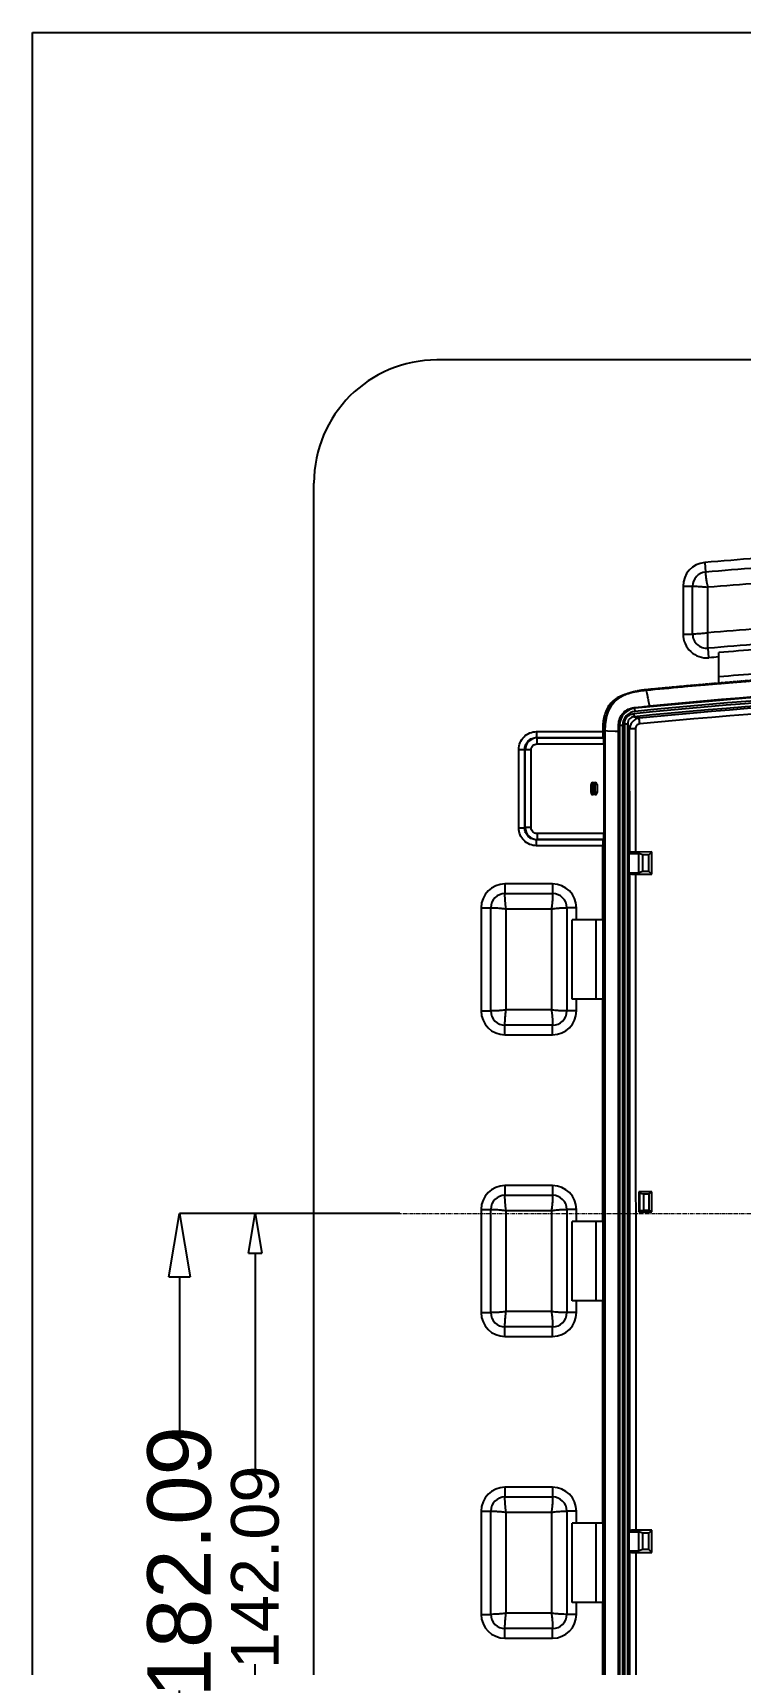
# Model space of a CAD drawing. Header units: millimetres. Extents: x 2604 to 3411, y 1248 to 1867.
# Drawn here: x 2603.7 to 2782, y 1456.4 to 1867.5 of the extents above; entities that cross this region are included whole.
import ezdxf

# ---------------------------------------------------------------- set-up
doc = ezdxf.new("R2010")
doc.units = ezdxf.units.MM
doc.linetypes.add('CENTER', pattern=[0.6, 0.375, -0.075, 0.075, -0.075])
doc.linetypes.add('HIDDEN', pattern=[0.2, 0.1, -0.1])
doc.layers.add('center', color=1, linetype='CENTER', lineweight=9)
doc.layers.add('DEFAULT_2', color=8, linetype='HIDDEN')
doc.styles.get("Standard").update_dxf_attribs({"font": 'arial.ttf'})
doc.dimstyles.new('STANDARD$0', dxfattribs={"dimscale": 2, "dimtxt": 3, "dimasz": 3, "dimexe": 1.25, "dimexo": 0.625, "dimgap": 0.5, "dimtad": 0, "dimdsep": 46, "dimlunit": 6, "dimtxsty": 'Standard', "dimblk": 'CLOSEDBLANK', "dimcen": 0, "dimclrt": 2, "dimazin": 2, "dimtfac": 2, "dimtmove": 1, "dimatfit": 3, "dimfxl": 0, "dimtolj": 1, "dimtzin": 0, "dimarcsym": 0})

# ---------------------------------------------------------------- blocks, each defined once
blk = doc.blocks.new('_ClosedBlank')
at = {"color": 0, "linetype": 'ByBlock', "lineweight": -2}
for p, q in [((-1, 0.167), (0, 0)), ((-1, 0.167), (-1, -0.167)), ((0, 0), (-1, -0.167))]:
    blk.add_line(p, q, dxfattribs=at)
blk = doc.blocks.new('*D10')
at = {"color": 4, "lineweight": -2, "transparency": 16777216}
for p, q in [((2696.25, 1570.02), (2659.77, 1570.02)), ((2659.77, 1560.02), (2659.77, 1505.21)), ((2659.77, 1437.94), (2659.77, 1456.5)), ((2758.92, 1427.94), (2659.77, 1427.94))]:
    blk.add_line(p, q, dxfattribs=at)
at = {"layer": 'Defpoints', "color": 0, "transparency": 16777216}
for p in [(2696.25, 1570.02), (2659.77, 1427.94), (2758.92, 1427.94)]:
    blk.add_point(p, dxfattribs=at)
at = {"color": 4, "lineweight": -2, "transparency": 16777216, "xscale": 10, "yscale": 10, "zscale": 10}
for p, rotation in [((2659.77, 1570.02), 90), ((2659.77, 1427.94), 270)]:
    blk.add_blockref('_ClosedBlank', p, dxfattribs=dict(at, rotation=rotation))
at = {"color": 6, "transparency": 16777216, "insert": (2659.77, 1480.86), "char_height": 12, "attachment_point": 5, "rotation": 90}
blk.add_mtext('\\A1;142.09', dxfattribs=at)
blk = doc.blocks.new('*D15')
at = {"color": 4, "lineweight": -2, "transparency": 16777216}
for p, q in [((2696.25, 1570.02), (2640.7, 1570.02)), ((2640.7, 1554.02), (2640.7, 1514.75)), ((2640.7, 1403.94), (2640.7, 1449.8)), ((2755.92, 1387.94), (2640.7, 1387.94))]:
    blk.add_line(p, q, dxfattribs=at)
at = {"layer": 'Defpoints', "color": 0, "transparency": 16777216}
for p in [(2696.25, 1570.02), (2640.7, 1387.94), (2755.92, 1387.94)]:
    blk.add_point(p, dxfattribs=at)
at = {"color": 4, "lineweight": -2, "transparency": 16777216, "xscale": 16, "yscale": 16, "zscale": 16}
for p, rotation in [((2640.7, 1570.02), 90), ((2640.7, 1387.94), 270)]:
    blk.add_blockref('_ClosedBlank', p, dxfattribs=dict(at, rotation=rotation))
at = {"color": 6, "transparency": 16777216, "insert": (2640.7, 1482.28), "char_height": 16, "attachment_point": 5, "rotation": 90}
blk.add_mtext('\\A1;182.09', dxfattribs=at)

msp = doc.modelspace()

# ---------------------------------------------------------------- linework, layer by layer
at = {"color": 7, "linetype": 'Continuous'}
for p, q in [((3103.565, 1785.021), (2705.565, 1785.021)), ((2674.565, 1386.021), (2674.565, 1754.021)), ((2773.054, 1733.992), (2773.26, 1731.579)), ((2767.565, 1728.013), (2767.565, 1715.969)), ((2767.565, 1728.013), (2769.986, 1728.013)), ((2769.986, 1715.969), (2769.986, 1728.013)), ((2773.849, 1716.28), (2773.849, 1727.752)), ((2767.565, 1715.969), (2769.986, 1715.969)), ((2774.079, 1709.991), (2773.872, 1712.403)), ((2776.565, 1703.424), (2776.565, 1711.29)), ((2758.286, 1701.758), (2758.397, 1701.23)), ((2755.177, 1695.915), (2755.255, 1695.127)), ((2755.255, 1695.127), (2756.536, 1694.79)), ((2755.269, 1697.442), (2755.446, 1697.282)), ((2755.525, 1696.483), (2755.446, 1697.282)), ((2730.673, 1691.395), (2730.673, 1689.901)), ((2730.673, 1691.395), (2747.327, 1691.395)), ((2730.779, 1689.795), (2730.673, 1689.901)), ((2730.673, 1689.901), (2747.423, 1689.901)), ((2730.779, 1688.301), (2730.779, 1689.795)), ((2730.779, 1689.795), (2747.507, 1689.795)), ((2747.327, 1691.395), (2747.327, 1691.599)), ((2747.327, 1691.599), (2747.746, 1691.586)), ((2747.423, 1689.901), (2747.507, 1689.795)), ((2747.746, 1691.586), (2747.746, 1453.415)), ((2748.547, 1691.536), (2747.889, 1691.57)), ((2747.889, 1691.569), (2747.889, 1453.446)), ((2750.446, 1691.437), (2748.547, 1691.536)), ((2751.347, 1691.391), (2750.446, 1691.437)), ((2751.558, 1692.99), (2751.347, 1693.18)), ((2751.347, 1453.786), (2751.347, 1691.391)), ((2751.558, 1692.99), (2751.558, 1452.453)), ((2751.558, 1692.99), (2752.36, 1692.99)), ((2752.36, 1452.453), (2752.36, 1692.989)), ((2752.855, 1693.352), (2752.855, 1451.562)), ((2752.855, 1693.352), (2753.647, 1693.352)), ((2753.647, 1451.562), (2753.647, 1693.352)), ((2754.108, 1692.114), (2753.647, 1693.352)), ((2754.142, 1660.881), (2754.108, 1692.114)), ((2755.573, 1692.124), (2755.605, 1661.061)), ((2726.19, 1667.129), (2726.19, 1686.912)), ((2726.19, 1686.912), (2727.685, 1686.912)), ((2727.685, 1667.129), (2727.685, 1686.912)), ((2727.791, 1686.806), (2727.685, 1686.912)), ((2727.791, 1667.235), (2727.791, 1686.806)), ((2729.285, 1686.806), (2727.791, 1686.806)), ((2729.285, 1667.235), (2729.285, 1686.806)), ((2730.779, 1688.301), (2747.603, 1688.301)), ((2747.603, 1688.301), (2747.603, 1665.741)), ((2744.387, 1676.033), (2744.387, 1678.043)), ((2745.83, 1678.043), (2744.451, 1678.043)), ((2744.889, 1678.546), (2745.392, 1678.546)), ((2744.889, 1675.595), (2744.889, 1678.481)), ((2745.392, 1675.595), (2745.392, 1678.481)), ((2745.894, 1678.043), (2745.894, 1676.033)), ((2745.83, 1676.033), (2744.451, 1676.033)), ((2745.392, 1675.531), (2744.889, 1675.531)), ((2726.19, 1667.129), (2727.685, 1667.129)), ((2727.791, 1667.235), (2727.685, 1667.129)), ((2729.285, 1667.235), (2727.791, 1667.235)), ((2730.779, 1665.741), (2730.779, 1664.246)), ((2747.603, 1665.741), (2730.779, 1665.741)), ((2730.779, 1664.246), (2730.673, 1664.14)), ((2730.673, 1662.646), (2730.673, 1664.14)), ((2747.423, 1664.14), (2730.673, 1664.14)), ((2747.327, 1662.646), (2730.673, 1662.646)), ((2747.507, 1664.246), (2730.779, 1664.246)), ((2747.327, 1644.021), (2747.327, 1662.646)), ((2747.423, 1664.14), (2747.507, 1664.246)), ((2754.142, 1660.881), (2753.903, 1660.684)), ((2753.903, 1660.684), (2753.903, 1655.848)), ((2753.903, 1660.684), (2756.466, 1660.684)), ((2759.692, 1661.07), (2755.605, 1661.061)), ((2756.466, 1655.848), (2756.466, 1660.684)), ((2757.408, 1660.362), (2756.466, 1660.684)), ((2758.959, 1660.362), (2759.692, 1661.07)), ((2759.696, 1655.458), (2759.692, 1661.07)), ((2757.408, 1656.17), (2757.408, 1660.362)), ((2758.959, 1660.362), (2757.408, 1660.362)), ((2758.959, 1656.17), (2758.959, 1660.362)), ((2722.701, 1653.021), (2722.701, 1650.6)), ((2734.701, 1653.021), (2722.701, 1653.021)), ((2734.701, 1653.021), (2734.701, 1650.6)), ((2754.147, 1655.647), (2753.903, 1655.848)), ((2753.903, 1655.848), (2756.466, 1655.848)), ((2755.608, 1655.466), (2755.661, 1490.254)), ((2755.609, 1655.466), (2759.696, 1655.458)), ((2757.408, 1656.17), (2756.466, 1655.848)), ((2758.959, 1656.17), (2757.408, 1656.17)), ((2759.696, 1655.458), (2758.959, 1656.17)), ((2722.701, 1650.6), (2734.701, 1650.6)), ((2716.701, 1647.021), (2716.701, 1621.021)), ((2716.701, 1647.021), (2719.122, 1647.021)), ((2719.122, 1621.021), (2719.122, 1647.021)), ((2722.986, 1621.305), (2722.986, 1646.736)), ((2722.986, 1646.736), (2734.417, 1646.736)), ((2734.417, 1646.736), (2734.417, 1621.305)), ((2738.28, 1647.021), (2738.28, 1621.021)), ((2740.701, 1647.021), (2738.28, 1647.021)), ((2740.701, 1644.021), (2740.701, 1647.021)), ((2739.618, 1624.021), (2739.618, 1644.021)), ((2747.327, 1644.021), (2739.618, 1644.021)), ((2745.701, 1624.021), (2745.701, 1644.021)), ((2747.397, 1644.021), (2747.397, 1624.021)), ((2747.327, 1624.021), (2739.618, 1624.021)), ((2740.701, 1621.021), (2740.701, 1624.021)), ((2747.327, 1568.021), (2747.327, 1624.021)), ((2716.701, 1621.021), (2719.122, 1621.021)), ((2734.417, 1621.305), (2722.986, 1621.305)), ((2740.701, 1621.021), (2738.28, 1621.021)), ((2722.701, 1615.021), (2722.701, 1617.442)), ((2734.701, 1617.442), (2722.701, 1617.442)), ((2734.701, 1615.021), (2734.701, 1617.442)), ((2722.701, 1615.021), (2734.701, 1615.021)), ((2722.701, 1577.021), (2722.701, 1574.6)), ((2734.701, 1577.021), (2722.701, 1577.021)), ((2722.701, 1574.6), (2734.701, 1574.6)), ((2734.701, 1577.021), (2734.701, 1574.6)), ((2759.739, 1575.434), (2756.451, 1575.429)), ((2756.451, 1575.429), (2756.451, 1570.426)), ((2756.451, 1575.429), (2756.622, 1575.108)), ((2756.622, 1575.108), (2756.622, 1570.748)), ((2756.622, 1575.108), (2757.611, 1574.983)), ((2757.611, 1574.983), (2757.611, 1570.872)), ((2757.611, 1574.983), (2758.964, 1574.983)), ((2758.964, 1574.983), (2759.739, 1575.434)), ((2758.964, 1574.983), (2758.964, 1570.872)), ((2759.74, 1570.421), (2759.739, 1575.434)), ((2716.701, 1571.021), (2716.701, 1545.021)), ((2716.701, 1571.021), (2719.122, 1571.021)), ((2719.122, 1545.021), (2719.122, 1571.021)), ((2722.986, 1545.305), (2722.986, 1570.736)), ((2722.986, 1570.736), (2734.417, 1570.736)), ((2734.417, 1570.736), (2734.417, 1545.305)), ((2738.28, 1571.021), (2738.28, 1545.021)), ((2740.701, 1571.021), (2738.28, 1571.021)), ((2740.701, 1568.021), (2740.701, 1571.021)), ((2756.451, 1570.426), (2756.622, 1570.748)), ((2756.451, 1570.426), (2759.74, 1570.421)), ((2756.622, 1570.748), (2757.611, 1570.872)), ((2757.611, 1570.872), (2758.964, 1570.872)), ((2758.964, 1570.872), (2759.74, 1570.421)), ((2739.618, 1548.021), (2739.618, 1568.021)), ((2747.327, 1568.021), (2739.618, 1568.021)), ((2745.701, 1548.021), (2745.701, 1568.021)), ((2747.397, 1568.021), (2747.397, 1548.021)), ((2747.327, 1548.021), (2739.618, 1548.021)), ((2740.701, 1545.021), (2740.701, 1548.021)), ((2747.327, 1492.021), (2747.327, 1548.021)), ((2716.701, 1545.021), (2719.122, 1545.021)), ((2734.417, 1545.305), (2722.986, 1545.305)), ((2740.701, 1545.021), (2738.28, 1545.021)), ((2722.701, 1539.021), (2722.701, 1541.442)), ((2734.701, 1541.442), (2722.701, 1541.442)), ((2722.701, 1539.021), (2734.701, 1539.021)), ((2734.701, 1539.021), (2734.701, 1541.442)), ((2722.701, 1501.021), (2722.701, 1498.6)), ((2734.701, 1501.021), (2722.701, 1501.021)), ((2734.701, 1501.021), (2734.701, 1498.6)), ((2722.701, 1498.6), (2734.701, 1498.6)), ((2716.701, 1495.021), (2716.701, 1469.021)), ((2716.701, 1495.021), (2719.122, 1495.021)), ((2719.122, 1469.021), (2719.122, 1495.021)), ((2722.986, 1469.305), (2722.986, 1494.736)), ((2722.986, 1494.736), (2734.417, 1494.736)), ((2734.417, 1494.736), (2734.417, 1469.305)), ((2738.28, 1495.021), (2738.28, 1469.021)), ((2740.701, 1495.021), (2738.28, 1495.021)), ((2740.701, 1492.021), (2740.701, 1495.021)), ((2739.618, 1472.021), (2739.618, 1492.021)), ((2747.327, 1492.021), (2739.618, 1492.021)), ((2745.701, 1472.021), (2745.701, 1492.021)), ((2747.397, 1492.021), (2747.397, 1472.021)), ((2754.194, 1490.073), (2753.903, 1489.834)), ((2753.903, 1489.834), (2753.903, 1484.998)), ((2753.903, 1489.834), (2756.466, 1489.834)), ((2759.734, 1490.261), (2755.661, 1490.254)), ((2756.466, 1484.998), (2756.466, 1489.834)), ((2757.408, 1489.512), (2756.466, 1489.834)), ((2757.408, 1485.32), (2757.408, 1489.512)), ((2758.959, 1489.512), (2757.408, 1489.512)), ((2758.959, 1489.512), (2759.734, 1490.261)), ((2758.959, 1485.32), (2758.959, 1489.512)), ((2759.732, 1484.573), (2759.734, 1490.261)), ((2754.192, 1484.76), (2753.903, 1484.998)), ((2753.903, 1484.998), (2756.466, 1484.998)), ((2754.175, 1452.653), (2754.192, 1484.76)), ((2755.66, 1484.58), (2755.649, 1452.647)), ((2755.66, 1484.58), (2759.732, 1484.573)), ((2757.408, 1485.32), (2756.466, 1484.998)), ((2758.959, 1485.32), (2757.408, 1485.32)), ((2759.732, 1484.573), (2758.959, 1485.32)), ((2747.327, 1472.021), (2739.618, 1472.021)), ((2740.701, 1469.021), (2740.701, 1472.021)), ((2747.327, 1453.391), (2747.327, 1472.021)), ((2716.701, 1469.021), (2719.122, 1469.021)), ((2734.417, 1469.305), (2722.986, 1469.305)), ((2740.701, 1469.021), (2738.28, 1469.021)), ((2722.701, 1463.021), (2722.701, 1465.442)), ((2734.701, 1465.442), (2722.701, 1465.442)), ((2734.701, 1463.021), (2734.701, 1465.442)), ((2722.701, 1463.021), (2734.701, 1463.021))]:
    msp.add_line(p, q, dxfattribs=at)
msp.add_lwpolyline([(2603.688, 1867.476), (3410.988, 1867.476), (3410.988, 1247.656), (2603.688, 1247.656)], close=True)
for centre, radius, start, end in [((2705.565, 1754.021), 31, 90, 180), ((2904.565, 194.309), 1545.289, 93.911373, 94.88202), ((2773.565, 1728.013), 6, 94.88202, 180), ((2773.565, 1728.013), 3.579, 94.88202, 180), ((2904.565, 194.309), 1542.868, 93.911373, 94.88202), ((2904.565, 194.309), 1539.004, 93.922721, 94.872288), ((2904.565, 194.309), 1527.573, 93.952121, 94.908835), ((2773.565, 1715.969), 6, 180, 274.92047), ((2773.565, 1715.969), 3.579, 180, 274.92047), ((2904.565, 194.309), 1523.709, 93.942154, 94.920472), ((2904.565, 194.309), 1521.289, 94.826527, 94.920472), ((2904.565, 194.309), 1522.371, 94.068092, 94.823086), ((2904.565, 194.309), 1516.289, 94.084439, 94.842481), ((2904.565, 191.505), 1511.809, 84.329114, 95.670886), ((2904.565, 191.505), 1511.017, 84.329114, 95.670886), ((2904.565, 191.505), 1513.142, 84.344373, 95.655627), ((2904.565, 191.505), 1512.34, 84.344394, 95.655602), ((2906.22, 145.463), 1556.539, 90.142271, 95.518345), ((2903.568, 217.04), 1491.8, 94.883755, 95.588688), ((2904.022, 206.049), 1498.797, 89.979265, 95.547139), ((2903.594, 216.97), 1491.912, 94.11391, 94.884375), ((2757.163, 1691.284), 10.294, 115.0816, 115.79067), ((2906.342, 147.041), 1553.509, 90.148367, 95.528937), ((2755.873, 1692.988), 4.315, 95.67561, 179.97998), ((2755.87, 1692.991), 3.51, 95.62718, 180.02732), ((2730.791, 1686.795), 3, 90.21675, 179.78325), ((2744.889, 1678.043), 0.502, 90, 180), ((2745.392, 1678.043), 0.502, 0, 90), ((2744.889, 1676.033), 0.502, 180, 270), ((2745.392, 1676.033), 0.502, 270, 0), ((2730.791, 1667.246), 3, 180.21675, 269.78325), ((2722.701, 1647.021), 6, 90, 180), ((2734.701, 1647.021), 6, 0, 90), ((2722.701, 1647.021), 3.579, 90, 180), ((2734.701, 1647.021), 3.579, 0, 90), ((2722.701, 1621.021), 6, 180, 270), ((2722.701, 1621.021), 3.579, 180, 270), ((2734.701, 1621.021), 6, 270, 0), ((2734.701, 1621.021), 3.579, 270, 0), ((2722.701, 1571.021), 6, 90, 180), ((2722.701, 1571.021), 3.579, 90, 180), ((2734.701, 1571.021), 6, 0, 90), ((2734.701, 1571.021), 3.579, 0, 90), ((2722.701, 1545.021), 6, 180, 270), ((2722.701, 1545.021), 3.579, 180, 270), ((2734.701, 1545.021), 6, 270, 0), ((2734.701, 1545.021), 3.579, 270, 0), ((2722.701, 1495.021), 6, 90, 180), ((2734.701, 1495.021), 6, 0, 90), ((2722.701, 1495.021), 3.579, 90, 180), ((2734.701, 1495.021), 3.579, 0, 90), ((2722.701, 1469.021), 6, 180, 270), ((2722.701, 1469.021), 3.579, 180, 270), ((2734.701, 1469.021), 6, 270, 0), ((2734.701, 1469.021), 3.579, 270, 0)]:
    msp.add_arc(centre, radius, start, end, dxfattribs=at)
for centre, start_param, end_param in [((2747.432, 1691.395), -4.712389, -3.2288591), ((2747.498, 1688.301), -1.5707963, -0.0872665), ((2747.498, 1665.741), -3.0543262, -1.5707963), ((2747.432, 1662.646), 0.0872665, 1.5707963)]:
    msp.add_ellipse(centre, major_axis=(0, 1.5), ratio=0.0696906, start_param=start_param, end_param=end_param, dxfattribs=at)
for points, knots in [([(2773.852, 1727.752), (2773.746, 1728.169), (2773.591, 1728.969), (2773.392, 1730.245), (2773.298, 1731.103), (2773.26, 1731.579)], [0, 0, 0, 0, 0.3325637, 0.6301359, 1, 1, 1, 1]), ([(2769.986, 1728.013), (2770.464, 1728.016), (2771.326, 1727.994), (2772.615, 1727.907), (2773.426, 1727.819), (2773.849, 1727.75)], [0, 0, 0, 0, 0.3698589, 0.6674222, 1, 1, 1, 1]), ([(2773.849, 1716.282), (2773.427, 1716.2), (2772.617, 1716.098), (2771.328, 1715.988), (2770.464, 1715.967), (2769.986, 1715.969)], [0, 0, 0, 0, 0.3324705, 0.6300951, 1, 1, 1, 1]), ([(2773.872, 1712.403), (2773.828, 1712.88), (2773.779, 1713.743), (2773.772, 1715.036), (2773.806, 1715.852), (2773.852, 1716.28)], [0, 0, 0, 0, 0.3698958, 0.6675061, 1, 1, 1, 1]), ([(2754.462, 1701.17), (2753.925, 1701.047), (2752.861, 1700.755), (2751.327, 1700.123), (2749.934, 1699.208), (2748.805, 1697.973), (2748.038, 1696.492), (2747.588, 1694.893), (2747.367, 1693.251), (2747.327, 1692.149), (2747.327, 1691.599)], [0, 0, 0, 0, 0.124938, 0.2499871, 0.3750426, 0.4999525, 0.6250667, 0.7500491, 0.8750855, 1, 1, 1, 1]), ([(2751.717, 1700.036), (2751.029, 1699.608), (2749.757, 1698.547), (2748.478, 1696.421), (2747.85, 1694.032), (2747.746, 1692.395), (2747.746, 1691.577)], [0, 0, 0, 0, 0.2489505, 0.4985217, 0.7490235, 1, 1, 1, 1]), ([(2750.827, 1699.36), (2750.276, 1698.892), (2749.303, 1697.789), (2748.397, 1695.802), (2747.963, 1693.694), (2747.89, 1692.274), (2747.889, 1691.57)], [0, 0, 0, 0, 0.2523794, 0.5046859, 0.754066, 1, 1, 1, 1]), ([(2752.684, 1700.552), (2752.519, 1700.473), (2751.864, 1700.134), (2751.249, 1699.718), (2750.827, 1699.36)], [0, 0, 0, 0, 0.2486645, 1, 1, 1, 1]), ([(2758.397, 1701.23), (2758.41, 1701.167), (2758.471, 1700.875), (2758.532, 1700.582), (2758.581, 1700.353)], [0, 0, 0, 0, 0.2160449, 1, 1, 1, 1]), ([(2758.581, 1700.353), (2758.662, 1699.975), (2758.846, 1699.133), (2759.01, 1698.288), (2759.1, 1697.823)], [0, 0, 0, 0, 0.4499033, 1, 1, 1, 1]), ([(2751.347, 1693.18), (2751.346, 1693.708), (2751.547, 1694.773), (2752.411, 1696.137), (2753.705, 1697.099), (2754.744, 1697.392), (2755.269, 1697.442)], [0, 0, 0, 0, 0.2507402, 0.500232, 0.7496115, 1, 1, 1, 1]), ([(2752.855, 1693.352), (2752.855, 1693.669), (2752.952, 1694.309), (2753.444, 1695.151), (2754.234, 1695.724), (2754.861, 1695.884), (2755.177, 1695.915)], [0, 0, 0, 0, 0.2502006, 0.4999974, 0.7497967, 1, 1, 1, 1]), ([(2755.255, 1695.127), (2754.819, 1695.096), (2753.884, 1694.752), (2753.635, 1693.788), (2753.647, 1693.352)], [0, 0, 0, 0, 0.50023, 1, 1, 1, 1]), ([(2756.536, 1694.79), (2756.216, 1694.745), (2755.583, 1694.541), (2754.796, 1693.928), (2754.263, 1693.086), (2754.121, 1692.436), (2754.108, 1692.114)], [0, 0, 0, 0, 0.2483619, 0.5000947, 0.7517719, 1, 1, 1, 1]), ([(2756.665, 1693.323), (2756.634, 1693.642), (2756.592, 1694.131), (2756.542, 1694.619), (2756.536, 1694.79)], [0, 0, 0, 0, 0.6529505, 1, 1, 1, 1]), ([(2726.19, 1686.912), (2726.19, 1687.496), (2726.422, 1688.675), (2727.419, 1690.167), (2728.911, 1691.164), (2730.09, 1691.395), (2730.673, 1691.395)], [0, 0, 0, 0, 0.2500971, 0.5000887, 0.7499558, 1, 1, 1, 1]), ([(2727.685, 1686.912), (2727.683, 1687.302), (2727.834, 1688.09), (2728.498, 1689.087), (2729.496, 1689.751), (2730.284, 1689.902), (2730.673, 1689.901)], [0, 0, 0, 0, 0.2500445, 0.50009, 0.7500091, 1, 1, 1, 1]), ([(2747.746, 1691.577), (2747.752, 1691.576), (2747.799, 1691.572), (2747.847, 1691.571), (2747.889, 1691.569)], [0, 0, 0, 0, 0.1214645, 1, 1, 1, 1]), ([(2755.573, 1692.124), (2755.254, 1692.123), (2754.766, 1692.119), (2754.278, 1692.12), (2754.108, 1692.114)], [0, 0, 0, 0, 0.6530602, 1, 1, 1, 1]), ([(2756.664, 1693.322), (2756.374, 1693.294), (2755.775, 1693.037), (2755.575, 1692.416), (2755.575, 1692.124)], [0, 0, 0, 0, 0.5002861, 1, 1, 1, 1]), ([(2729.285, 1686.806), (2729.285, 1687.001), (2729.362, 1687.393), (2729.694, 1687.891), (2730.191, 1688.223), (2730.585, 1688.301), (2730.779, 1688.301)], [0, 0, 0, 0, 0.2498294, 0.4997484, 0.7497817, 1, 1, 1, 1]), ([(2730.673, 1662.646), (2730.09, 1662.646), (2728.91, 1662.878), (2727.419, 1663.875), (2726.422, 1665.366), (2726.19, 1666.546), (2726.19, 1667.129)], [0, 0, 0, 0, 0.2500971, 0.5000887, 0.7499558, 1, 1, 1, 1]), ([(2730.673, 1664.14), (2730.284, 1664.139), (2729.496, 1664.29), (2728.498, 1664.954), (2727.834, 1665.952), (2727.683, 1666.74), (2727.685, 1667.129)], [0, 0, 0, 0, 0.2500445, 0.50009, 0.7500091, 1, 1, 1, 1]), ([(2730.779, 1665.741), (2730.585, 1665.741), (2730.192, 1665.818), (2729.695, 1666.15), (2729.362, 1666.647), (2729.285, 1667.04), (2729.285, 1667.235)], [0, 0, 0, 0, 0.2498294, 0.4997484, 0.7497817, 1, 1, 1, 1]), ([(2755.605, 1661.061), (2755.434, 1661.061), (2755.115, 1661.052), (2754.682, 1661.02), (2754.367, 1660.966), (2754.19, 1660.921), (2754.142, 1660.881)], [0, 0, 0, 0, 0.3446727, 0.6469762, 0.8726206, 1, 1, 1, 1]), ([(2754.147, 1655.647), (2754.195, 1655.607), (2754.372, 1655.562), (2754.687, 1655.508), (2755.12, 1655.476), (2755.439, 1655.467), (2755.609, 1655.466)], [0, 0, 0, 0, 0.1273319, 0.3528617, 0.6551644, 1, 1, 1, 1]), ([(2722.988, 1646.736), (2722.913, 1647.159), (2722.817, 1647.969), (2722.722, 1649.258), (2722.699, 1650.121), (2722.701, 1650.6)], [0, 0, 0, 0, 0.3325392, 0.6301241, 1, 1, 1, 1]), ([(2734.701, 1650.6), (2734.704, 1650.121), (2734.683, 1649.258), (2734.584, 1647.969), (2734.49, 1647.159), (2734.414, 1646.736)], [0, 0, 0, 0, 0.3698826, 0.6674783, 1, 1, 1, 1]), ([(2719.122, 1647.021), (2719.6, 1647.023), (2720.464, 1647.002), (2721.753, 1646.903), (2722.563, 1646.809), (2722.986, 1646.734)], [0, 0, 0, 0, 0.3698826, 0.6674781, 1, 1, 1, 1]), ([(2734.417, 1646.733), (2734.84, 1646.809), (2735.65, 1646.905), (2736.939, 1647), (2737.802, 1647.023), (2738.28, 1647.021)], [0, 0, 0, 0, 0.3325393, 0.6301241, 1, 1, 1, 1]), ([(2722.986, 1621.308), (2722.563, 1621.232), (2721.753, 1621.136), (2720.464, 1621.041), (2719.6, 1621.018), (2719.122, 1621.021)], [0, 0, 0, 0, 0.3325393, 0.6301241, 1, 1, 1, 1]), ([(2722.701, 1617.442), (2722.699, 1617.92), (2722.719, 1618.783), (2722.819, 1620.072), (2722.913, 1620.882), (2722.988, 1621.305)], [0, 0, 0, 0, 0.3698826, 0.6674783, 1, 1, 1, 1]), ([(2734.414, 1621.305), (2734.49, 1620.882), (2734.586, 1620.072), (2734.681, 1618.783), (2734.704, 1617.92), (2734.701, 1617.442)], [0, 0, 0, 0, 0.3325392, 0.6301241, 1, 1, 1, 1]), ([(2738.28, 1621.021), (2737.802, 1621.018), (2736.939, 1621.039), (2735.65, 1621.138), (2734.84, 1621.232), (2734.417, 1621.308)], [0, 0, 0, 0, 0.3698826, 0.6674781, 1, 1, 1, 1]), ([(2722.988, 1570.736), (2722.913, 1571.159), (2722.817, 1571.969), (2722.722, 1573.258), (2722.699, 1574.121), (2722.701, 1574.6)], [0, 0, 0, 0, 0.3325392, 0.6301241, 1, 1, 1, 1]), ([(2734.701, 1574.6), (2734.704, 1574.121), (2734.683, 1573.258), (2734.584, 1571.969), (2734.49, 1571.159), (2734.414, 1570.736)], [0, 0, 0, 0, 0.3698826, 0.6674783, 1, 1, 1, 1]), ([(2719.122, 1571.021), (2719.6, 1571.023), (2720.464, 1571.002), (2721.753, 1570.903), (2722.563, 1570.809), (2722.986, 1570.734)], [0, 0, 0, 0, 0.3698826, 0.6674781, 1, 1, 1, 1]), ([(2734.417, 1570.733), (2734.84, 1570.809), (2735.65, 1570.905), (2736.939, 1571), (2737.802, 1571.023), (2738.28, 1571.021)], [0, 0, 0, 0, 0.3325393, 0.6301241, 1, 1, 1, 1]), ([(2722.986, 1545.308), (2722.563, 1545.232), (2721.753, 1545.136), (2720.464, 1545.041), (2719.6, 1545.018), (2719.122, 1545.021)], [0, 0, 0, 0, 0.3325393, 0.6301241, 1, 1, 1, 1]), ([(2722.701, 1541.442), (2722.699, 1541.92), (2722.719, 1542.783), (2722.819, 1544.072), (2722.913, 1544.882), (2722.988, 1545.305)], [0, 0, 0, 0, 0.3698826, 0.6674783, 1, 1, 1, 1]), ([(2734.414, 1545.305), (2734.49, 1544.882), (2734.586, 1544.072), (2734.681, 1542.783), (2734.704, 1541.92), (2734.701, 1541.442)], [0, 0, 0, 0, 0.3325392, 0.6301241, 1, 1, 1, 1]), ([(2738.28, 1545.021), (2737.802, 1545.018), (2736.939, 1545.039), (2735.65, 1545.138), (2734.84, 1545.232), (2734.417, 1545.308)], [0, 0, 0, 0, 0.3698826, 0.6674781, 1, 1, 1, 1]), ([(2722.988, 1494.736), (2722.913, 1495.159), (2722.817, 1495.969), (2722.722, 1497.258), (2722.699, 1498.121), (2722.701, 1498.6)], [0, 0, 0, 0, 0.3325392, 0.6301241, 1, 1, 1, 1]), ([(2734.701, 1498.6), (2734.704, 1498.121), (2734.683, 1497.258), (2734.584, 1495.969), (2734.49, 1495.159), (2734.414, 1494.736)], [0, 0, 0, 0, 0.3698826, 0.6674783, 1, 1, 1, 1]), ([(2719.122, 1495.021), (2719.6, 1495.023), (2720.464, 1495.002), (2721.753, 1494.903), (2722.563, 1494.809), (2722.986, 1494.734)], [0, 0, 0, 0, 0.3698826, 0.6674781, 1, 1, 1, 1]), ([(2734.417, 1494.733), (2734.84, 1494.809), (2735.65, 1494.905), (2736.939, 1495), (2737.802, 1495.023), (2738.28, 1495.021)], [0, 0, 0, 0, 0.3325393, 0.6301241, 1, 1, 1, 1]), ([(2755.661, 1490.254), (2755.49, 1490.254), (2755.17, 1490.245), (2754.736, 1490.213), (2754.42, 1490.159), (2754.242, 1490.114), (2754.194, 1490.073)], [0, 0, 0, 0, 0.3446447, 0.6470006, 0.8726525, 1, 1, 1, 1]), ([(2754.192, 1484.76), (2754.241, 1484.72), (2754.418, 1484.675), (2754.734, 1484.621), (2755.169, 1484.589), (2755.489, 1484.58), (2755.66, 1484.58)], [0, 0, 0, 0, 0.1273566, 0.3530728, 0.6554467, 1, 1, 1, 1]), ([(2722.986, 1469.308), (2722.563, 1469.232), (2721.753, 1469.136), (2720.464, 1469.041), (2719.6, 1469.018), (2719.122, 1469.021)], [0, 0, 0, 0, 0.3325393, 0.6301241, 1, 1, 1, 1]), ([(2722.701, 1465.442), (2722.699, 1465.92), (2722.719, 1466.783), (2722.819, 1468.072), (2722.913, 1468.882), (2722.988, 1469.305)], [0, 0, 0, 0, 0.3698826, 0.6674783, 1, 1, 1, 1]), ([(2734.414, 1469.305), (2734.49, 1468.882), (2734.586, 1468.072), (2734.681, 1466.783), (2734.704, 1465.92), (2734.701, 1465.442)], [0, 0, 0, 0, 0.3325392, 0.6301241, 1, 1, 1, 1]), ([(2738.28, 1469.021), (2737.802, 1469.018), (2736.939, 1469.039), (2735.65, 1469.138), (2734.84, 1469.232), (2734.417, 1469.308)], [0, 0, 0, 0, 0.3698826, 0.6674781, 1, 1, 1, 1])]:
    msp.add_open_spline(points, degree=3, knots=knots, dxfattribs=at)
for points in [[(2758.287, 1701.748), (2757.004, 1701.623), (2755.719, 1701.457), (2754.462, 1701.17)], [(2755.269, 1697.442), (2756.56, 1697.564), (2757.85, 1697.701), (2759.142, 1697.827)], [(2751.347, 1691.391), (2751.347, 1691.987), (2751.348, 1692.584), (2751.347, 1693.18)], [(2754.194, 1490.073), (2754.213, 1545.265), (2754.197, 1600.456), (2754.147, 1655.647)]]:
    msp.add_open_spline(points, degree=3, dxfattribs=at)
at = {"layer": 'center', "color": 1, "linetype": 'CENTER', "ltscale": 2.674503}
msp.add_line((2674.565, 1570.021), (3134.565, 1570.021), dxfattribs=at)
at = {"layer": 'DEFAULT_2', "color": 8, "linetype": 'HIDDEN'}
for p, q in [((2758.25, 1701.93), (2756.581, 1701.717)), ((2758.25, 1701.93), (2758.249, 1701.934)), ((2758.249, 1701.934), (2758.286, 1701.758)), ((2758.288, 1701.749), (2758.25, 1701.93)), ((2744.451, 1678.043), (2744.387, 1678.043)), ((2744.889, 1678.481), (2744.889, 1678.546)), ((2745.392, 1678.481), (2745.392, 1678.546)), ((2745.83, 1678.043), (2745.894, 1678.043)), ((2744.451, 1676.033), (2744.387, 1676.033)), ((2744.889, 1675.595), (2744.889, 1675.531)), ((2745.392, 1675.595), (2745.392, 1675.531)), ((2745.83, 1676.033), (2745.894, 1676.033)), ((2747.327, 1644.021), (2747.397, 1644.021)), ((2747.327, 1624.021), (2747.397, 1624.021)), ((2747.327, 1568.021), (2747.397, 1568.021)), ((2747.327, 1548.021), (2747.397, 1548.021)), ((2747.327, 1492.021), (2747.397, 1492.021)), ((2747.327, 1472.021), (2747.397, 1472.021))]:
    msp.add_line(p, q, dxfattribs=at)
for points in [[(2904.565, 1709.02), (2856.136, 1708.257), (2806.481, 1705.852), (2758.249, 1701.934)], [(2758.249, 1701.934), (2757.205, 1701.812), (2756.581, 1701.717)], [(2751.713, 1700.034), (2752.319, 1700.377), (2753.463, 1700.873), (2754.251, 1701.117), (2754.462, 1701.17)]]:
    msp.add_lwpolyline(points, dxfattribs=at)
for centre, radius, start, end in [((2903.988, 206.766), 1502.25, 89.977994, 95.566927), ((2757.313, 1690.961), 10.65, 113.60189, 115.07697), ((2758.621, 1687.431), 14.417, 106.84625, 107.58456), ((2758.83, 1686.723), 15.155, 104.28688, 106.82997), ((2758.863, 1686.373), 15.501, 104.11926, 106.57143)]:
    msp.add_arc(centre, radius, start, end, dxfattribs=at)
for points in [[(2758.25, 1701.93), (2757.691, 1701.877), (2757.134, 1701.808), (2756.581, 1701.716)], [(2754.442, 1701.23), (2753.492, 1700.947), (2752.559, 1700.56), (2751.717, 1700.036)], [(2754.265, 1701.174), (2753.852, 1701.043), (2753.445, 1700.893), (2753.049, 1700.72)], [(2756.581, 1701.716), (2756.077, 1701.633), (2755.577, 1701.531), (2755.082, 1701.406)], [(2756.582, 1701.719), (2756.081, 1701.636), (2755.582, 1701.535), (2755.09, 1701.409)]]:
    msp.add_open_spline(points, degree=3, dxfattribs=at)

# ---------------------------------------------------------------- dimensions: what is measured, and where the dimension line sits
for base, p2, override, picture, middle in [((2640.697, 1387.935), (2755.923, 1387.935), {"dimtxt": 8, "dimasz": 8, "dimexe": 0, "dimexo": 0, "dimgap": 0, "dimzin": 0, "dimclrd": 4, "dimclre": 4, "dimclrt": 6}, '*D15', (2640.697, 1482.276)), ((2659.771, 1427.935), (2758.923, 1427.935), {"dimtxt": 6, "dimasz": 5, "dimexe": 0, "dimexo": 0, "dimgap": 0, "dimzin": 0, "dimclrd": 4, "dimclre": 4, "dimclrt": 6}, '*D10', (2659.771, 1480.858))]:
    dim = msp.add_linear_dim(base=base, p1=(2696.247, 1570.021), p2=p2, angle=90, dimstyle='STANDARD$0', override=override)
    dim.commit()
    dim.dimension.update_dxf_attribs({"geometry": picture, "text_midpoint": middle, "dimtype": 160})

doc.saveas('drawing.dxf')
